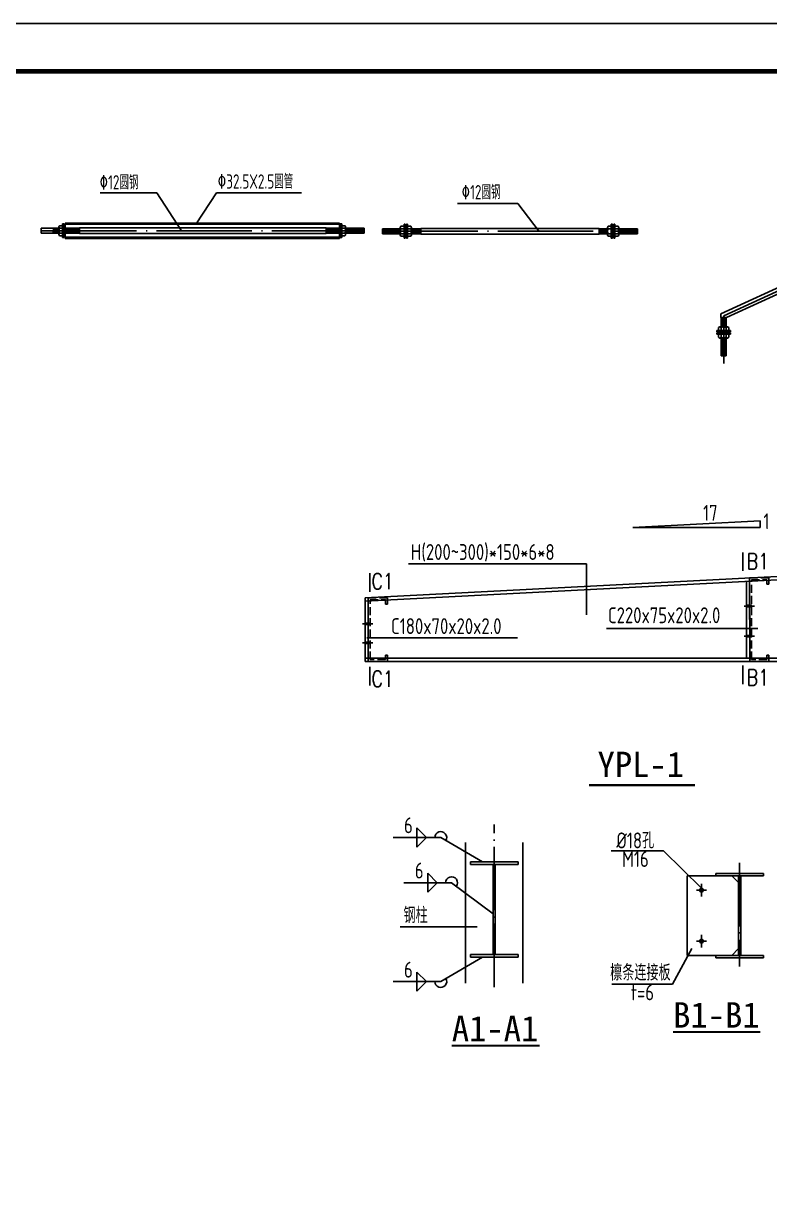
# Model space of a CAD drawing. Extents: x 9834882 to 10005569, y 1691670 to 2510806.
# Drawn here: x 9963654 to 9987114, y 1952730 to 1989920 of the extents above; entities that cross this region are included whole.
import ezdxf
from ezdxf.enums import TextEntityAlignment as Align

# ---------------------------------------------------------------- set-up
doc = ezdxf.new("R2010")
doc.units = 0
doc.header["$LTSCALE"] = 1000
doc.header["$MEASUREMENT"] = 0
doc.linetypes.add('DASH', pattern=[0.35, 0.25, -0.1])
doc.linetypes.add('DOTE', pattern=[2.42, 2, -0.2, 0.02, -0.2])
doc.layers.get('0').update_dxf_attribs({"linetype": 'CONTINUOUS'})
for name, color, linetype in [('AXIS', 3, 'CONTINUOUS'), ('D', 4, 'CONTINUOUS'), ('DIM_SYMB', 3, 'CONTINUOUS'), ('DOTE', 8, 'DOTE'), ('PUB_DIM', 3, 'CONTINUOUS'), ('PUB_TEXT', 7, 'CONTINUOUS'), ('PUB_TITLE', 4, 'CONTINUOUS'), ('支撑', 4, 'CONTINUOUS'), ('板', 4, 'CONTINUOUS'), ('柱', 2, 'CONTINUOUS'), ('标注文字', 3, 'CONTINUOUS'), ('梁', 4, 'CONTINUOUS'), ('螺栓', 15, 'CONTINUOUS')]:
    doc.layers.add(name, color=color, linetype=linetype)
doc.styles.add('-黑体', font='')
doc.styles.add('DIM_FONT', font='SIMPLEX.shx', dxfattribs={"width": 0.8})
doc.styles.add('TSSD_REIN', font='atssdeng.shx', dxfattribs={"width": 0.7, "bigfont": 'atssdchn.shx'})
doc.styles.get('-黑体').set_extended_font_data('SimSun')

# ---------------------------------------------------------------- blocks, each defined once
blk = doc.blocks.new('孔')
at = {"layer": '螺栓'}
h = blk.add_hatch(color=256, dxfattribs=at)
h.paths.add_polyline_path([(0, -6, 0.414214), (6, 0), (0, 0)])
h.paths.add_polyline_path([(0, 0), (-6, 0, 0.414214), (0, -6)])
h.paths.add_polyline_path([(0, 0), (0, 6, 0.414214), (-6, 0)])
h.paths.add_polyline_path([(0, 0), (6, 0, 0.414214), (0, 6)])
for p, q in [((16, 0), (-16, 0)), ((0, 20), (0, -20))]:
    blk.add_line(p, q, dxfattribs=at)
blk.add_circle((0, 0), 6, dxfattribs=at)

msp = doc.modelspace()

# ---------------------------------------------------------------- linework, layer by layer
at = {"lineweight": -3}
for p, q in [((9986402.3, 1971592.1, 6.9), (9986316.8, 1971592.1, 6.9)), ((9986555.7, 1971592.1, 6.9), (9986641.2, 1971592.1, 6.9)), ((9974402.3, 1971032.4, 6.9), (9974316.8, 1971032.4, 6.9)), ((9974555.7, 1971032.4, 6.9), (9974641.2, 1971032.4, 6.9)), ((9974402.3, 1970432.1, 6.9), (9974316.8, 1970432.1, 6.9)), ((9974555.7, 1970432.1, 6.9), (9974641.2, 1970432.1, 6.9)), ((9986402.3, 1970643.6, 6.9), (9986316.8, 1970643.6, 6.9)), ((9986555.7, 1970643.6, 6.9), (9986641.2, 1970643.6, 6.9))]:
    msp.add_line(p, q, dxfattribs=at)
at = {"lineweight": -3, "const_width": 100, "elevation": 6.9}
for points in [[(9986565.7, 1971592.1), (9986392.3, 1971592.1)], [(9974565.7, 1971032.4), (9974392.3, 1971032.4)], [(9986565.7, 1970643.6), (9986392.3, 1970643.6)], [(9974565.7, 1970432.1), (9974392.3, 1970432.1)]]:
    msp.add_lwpolyline(points, dxfattribs=at)
at = {"layer": 'AXIS'}
for q in [(9975763.4, 1972914.7, 206.9), (9981358.4, 1971309.7, 206.9)]:
    msp.add_line((9981358.4, 1972914.7, 206.9), q, dxfattribs=at)
at = {"layer": 'AXIS', "linetype": 'ByBlock'}
for p, q in [((9981991.4, 1970883.9, 6.9), (9986752.5, 1970883.9, 6.9)), ((9974446.6, 1970594.4, 6.9), (9979187, 1970594.4, 6.9)), ((9976325.2, 1964306), (9976025.2, 1964606)), ((9976025.2, 1964306), (9976025.2, 1964606)), ((9976775.2, 1964306), (9975275.2, 1964306)), ((9976325.2, 1964306), (9976025.2, 1964006)), ((9976025.2, 1964306), (9976025.2, 1964006)), ((9978087.5, 1963539.8, 6.9), (9976775.2, 1964306)), ((9983787.2, 1963892.1, 6.9), (9982141.3, 1963892.1, 6.9)), ((9984977.8, 1962707.8, 6.9), (9983787.2, 1963892.1, 6.9)), ((9977115, 1962882), (9975615, 1962882)), ((9976665, 1962882), (9976365, 1963182)), ((9976365, 1962882), (9976365, 1963182)), ((9976665, 1962882), (9976365, 1962582)), ((9976365, 1962882), (9976365, 1962582)), ((9978427.3, 1961900.2, 6.9), (9977115, 1962882)), ((9975495.7, 1961493.4, 6.9), (9977926.1, 1961493.4, 6.9)), ((9984677, 1960812.1, 6.9), (9984064.9, 1959696.5, 6.9)), ((9978087.5, 1960539.8, 6.9), (9976775.2, 1959773.5)), ((9976325.2, 1959773.5), (9976025.2, 1960073.5)), ((9976025.2, 1959773.5), (9976025.2, 1960073.5)), ((9976775.2, 1959773.5), (9975275.2, 1959773.5)), ((9976325.2, 1959773.5), (9976025.2, 1959473.5)), ((9976025.2, 1959773.5), (9976025.2, 1959473.5)), ((9984064.9, 1959696.5, 6.9), (9982161.9, 1959696.5, 6.9))]:
    msp.add_line(p, q, dxfattribs=at)
msp.add_lwpolyline([(9982821.3, 1974067.9), (9986821.3, 1974067.9), (9986821.3, 1974267.9), (9982821.3, 1974067.9)], dxfattribs=at)
for centre, start, end in [((9976775.2, 1964306), 329.71933, 180.00001), ((9977115, 1962882), 323.19816, 180.00001), ((9976775.2, 1959773.5), 180, 30.28067)]:
    msp.add_arc(centre, 187.5, start, end, dxfattribs=at)
for points in [[(9978087.5, 1963539.8, 6.9), (9977967.2, 1963638.1, 6.9), (9977939.7, 1963598.3, 6.9)], [(9978427.3, 1961900.2, 6.9), (9978319.4, 1962010, 6.9), (9978287.5, 1961972.6, 6.9)], [(9978087.5, 1960539.8, 6.9), (9977967.2, 1960441.4, 6.9), (9977939.7, 1960481.3, 6.9)]]:
    msp.add_solid(points, dxfattribs=at)
at = {"layer": 'D', "linetype": 'DASH'}
for p, q in [((9987092.9, 1972475.7, 6.9), (9986492.9, 1972475.7, 6.9)), ((9986492.9, 1972475.7, 6.9), (9986495.9, 1969847.6, 6.9)), ((9986555.9, 1969907.6, 6.9), (9986552.9, 1972415.7, 6.9)), ((9986552.9, 1972415.7, 6.9), (9987032.9, 1972415.7, 6.9)), ((9987032.9, 1972415.7, 6.9), (9987032.9, 1972275.7, 6.9)), ((9987032.9, 1972275.7, 6.9), (9987092.9, 1972275.7, 6.9)), ((9987092.9, 1972275.7, 6.9), (9987092.9, 1972475.7, 6.9)), ((9975095.9, 1971847.6, 6.9), (9974495.9, 1971847.6, 6.9)), ((9974495.9, 1971847.6, 6.9), (9974495.9, 1969847.6, 6.9)), ((9975095.9, 1971647.6, 6.9), (9975095.9, 1971847.6, 6.9)), ((9974555.9, 1969907.6, 6.9), (9974555.9, 1971787.6, 6.9)), ((9974555.9, 1971787.6, 6.9), (9975035.9, 1971787.6, 6.9)), ((9975035.9, 1971787.6, 6.9), (9975035.9, 1971647.6, 6.9)), ((9975035.9, 1971647.6, 6.9), (9975095.9, 1971647.6, 6.9)), ((9975095.9, 1970047.6, 6.9), (9975035.9, 1970047.6, 6.9)), ((9975035.9, 1970047.6, 6.9), (9975035.9, 1969907.6, 6.9)), ((9975095.9, 1969847.6, 6.9), (9975095.9, 1970047.6, 6.9)), ((9987095.9, 1970044.8, 6.9), (9987035.9, 1970044.8, 6.9)), ((9987035.9, 1970044.8, 6.9), (9987035.9, 1969907.6, 6.9)), ((9987095.9, 1969847.6, 6.9), (9987095.9, 1970044.8, 6.9)), ((9974495.9, 1969847.6, 6.9), (9975095.9, 1969847.6, 6.9)), ((9975035.9, 1969907.6, 6.9), (9974555.9, 1969907.6, 6.9)), ((9986495.9, 1969847.6, 6.9), (9987095.9, 1969847.6, 6.9)), ((9987035.9, 1969907.6, 6.9), (9986555.9, 1969907.6, 6.9))]:
    msp.add_line(p, q, dxfattribs=at)
at = {"layer": 'DIM_SYMB', "const_width": 70, "elevation": 6.9}
for points in [[(9981442.3, 1965953.3), (9984773.1, 1965953.3)], [(9984086.8, 1958184.3), (9986834.6, 1958184.3)], [(9977124.2, 1957756.6), (9979889.7, 1957756.6)]]:
    msp.add_lwpolyline(points, dxfattribs=at)
at = {"layer": 'DOTE', "color": 8, "linetype": 'DOTE', "ltscale": 1.5}
for p, q in [((9985676.6, 1980726.4), (9993366.5, 1984253.9)), ((9964205.4, 1983402.9), (9974367.4, 1983402.9)), ((9974944.4, 1983387.1), (9982962.1, 1983387.1)), ((9985676.6, 1979225.6), (9985676.6, 1980726.4))]:
    msp.add_line(p, q, dxfattribs=at)
at = {"layer": 'DOTE'}
for p, q in [((9978459.1, 1959598.2, 6.9), (9978459.1, 1964718.1, 6.9)), ((9986177.8, 1963505.6, 6.9), (9986177.8, 1960246.8, 6.9))]:
    msp.add_line(p, q, dxfattribs=at)
at = {"layer": 'PUB_DIM', "const_width": 50, "elevation": 6.9}
for points in [[(9986278.7, 1973283.7), (9986278.7, 1972690.4)], [(9974546.4, 1972631), (9974546.4, 1972037.7)], [(9974546.4, 1969679.5), (9974546.4, 1969086.1)], [(9986278.7, 1969723), (9986278.7, 1969129.6)]]:
    msp.add_lwpolyline(points, dxfattribs=at)
at = {"layer": 'PUB_TITLE'}
msp.add_lwpolyline([(9894118.7, 1926919.7), (10005568.7, 1926919.7), (10005568.7, 1989919.7), (9894118.7, 1989919.7)], close=True, dxfattribs=at)
at = {"layer": 'PUB_TITLE', "const_width": 150}
msp.add_lwpolyline([(9897868.7, 1928419.7), (10004068.7, 1928419.7), (10004068.7, 1988419.7), (9897868.7, 1988419.7)], close=True, dxfattribs=at)
at = {"layer": '支撑', "linetype": 'Continuous'}
for p, q in [((9985586.5, 1980784.2), (9993276.4, 1984311.7)), ((9985766.6, 1980668.6), (9993456.5, 1984196.1)), ((9964761.2, 1983483), (9964205.4, 1983483)), ((9964205.4, 1983483), (9964205.4, 1983322.9)), ((9964761.2, 1983322.9), (9964205.4, 1983322.9)), ((9964599.2, 1983483), (9964576.9, 1983322.9)), ((9964605.6, 1983493), (9964580.6, 1983312.9)), ((9964609.3, 1983483), (9964587, 1983322.9)), ((9964599.2, 1983483), (9964605.6, 1983493)), ((9964609.3, 1983483), (9964605.6, 1983493)), ((9964649.2, 1983483), (9964627, 1983322.9)), ((9964630.6, 1983312.9), (9964627, 1983322.9)), ((9964655.6, 1983493), (9964630.6, 1983312.9)), ((9964637.1, 1983322.9), (9964630.6, 1983312.9)), ((9964659.3, 1983483), (9964637.1, 1983322.9)), ((9964649.2, 1983483), (9964655.6, 1983493)), ((9964659.3, 1983483), (9964655.6, 1983493)), ((9964699.2, 1983483), (9964677, 1983322.9)), ((9964680.7, 1983312.9), (9964677, 1983322.9)), ((9964705.7, 1983493), (9964680.7, 1983312.9)), ((9964687.1, 1983322.9), (9964680.7, 1983312.9)), ((9964709.3, 1983483), (9964687.1, 1983322.9)), ((9964699.2, 1983483), (9964705.7, 1983493)), ((9964709.3, 1983483), (9964705.7, 1983493)), ((9964749.3, 1983483), (9964727, 1983322.9)), ((9964730.7, 1983312.9), (9964727, 1983322.9)), ((9964755.7, 1983493), (9964730.7, 1983312.9)), ((9964737.1, 1983322.9), (9964730.7, 1983312.9)), ((9964759.4, 1983483), (9964737.1, 1983322.9)), ((9964749.3, 1983483), (9964755.7, 1983493)), ((9964759.4, 1983483), (9964755.7, 1983493)), ((9964761.2, 1983284.2), (9964761.2, 1983521.6)), ((9964881.3, 1983561.2), (9964785.2, 1983561.2)), ((9964881.3, 1983482), (9964785.2, 1983482)), ((9964881.3, 1983323.8), (9964785.2, 1983323.8)), ((9964881.3, 1983621.2), (9964921.3, 1983621.2)), ((9964881.3, 1983184.6), (9964881.3, 1983621.2)), ((9964921.3, 1983621.2), (9964921.3, 1983184.6)), ((9964955.8, 1983483), (9964921.3, 1983483)), ((9964955.8, 1983322.9), (9964921.3, 1983322.9)), ((9964949.4, 1983483), (9964927.1, 1983322.9)), ((9964930.8, 1983312.9), (9964927.1, 1983322.9)), ((9964955.8, 1983493), (9964930.8, 1983312.9)), ((9964937.2, 1983322.9), (9964930.8, 1983312.9)), ((9964959.5, 1983483), (9964937.2, 1983322.9)), ((9964949.4, 1983483), (9964955.8, 1983493)), ((9964959.5, 1983483), (9964955.8, 1983493)), ((9965406.1, 1983483), (9964955.8, 1983483)), ((9965406.1, 1983322.9), (9964955.8, 1983322.9)), ((9964999.4, 1983483), (9964977.2, 1983322.9)), ((9964980.8, 1983312.9), (9964977.2, 1983322.9)), ((9965005.8, 1983493), (9964980.8, 1983312.9)), ((9964987.3, 1983322.9), (9964980.8, 1983312.9)), ((9965009.5, 1983483), (9964987.3, 1983322.9)), ((9964999.4, 1983483), (9965005.8, 1983493)), ((9965009.5, 1983483), (9965005.8, 1983493)), ((9965049.4, 1983483), (9965027.2, 1983322.9)), ((9965030.9, 1983312.9), (9965027.2, 1983322.9)), ((9965055.9, 1983493), (9965030.9, 1983312.9)), ((9965037.3, 1983322.9), (9965030.9, 1983312.9)), ((9965059.5, 1983483), (9965037.3, 1983322.9)), ((9965049.4, 1983483), (9965055.9, 1983493)), ((9965059.5, 1983483), (9965055.9, 1983493)), ((9965099.5, 1983483), (9965077.2, 1983322.9)), ((9965080.9, 1983312.9), (9965077.2, 1983322.9)), ((9965105.9, 1983493), (9965080.9, 1983312.9)), ((9965087.3, 1983322.9), (9965080.9, 1983312.9)), ((9965109.6, 1983483), (9965087.3, 1983322.9)), ((9965099.5, 1983483), (9965105.9, 1983493)), ((9965109.6, 1983483), (9965105.9, 1983493)), ((9965149.5, 1983483), (9965127.2, 1983322.9)), ((9965130.9, 1983312.9), (9965127.2, 1983322.9)), ((9965155.9, 1983493), (9965130.9, 1983312.9)), ((9965137.3, 1983322.9), (9965130.9, 1983312.9)), ((9965159.6, 1983483), (9965137.3, 1983322.9)), ((9965149.5, 1983483), (9965155.9, 1983493)), ((9965159.6, 1983483), (9965155.9, 1983493)), ((9965199.5, 1983483), (9965177.3, 1983322.9)), ((9965180.9, 1983312.9), (9965177.3, 1983322.9)), ((9965205.9, 1983493), (9965180.9, 1983312.9)), ((9965187.4, 1983322.9), (9965180.9, 1983312.9)), ((9965209.6, 1983483), (9965187.4, 1983322.9)), ((9965199.5, 1983483), (9965205.9, 1983493)), ((9965209.6, 1983483), (9965205.9, 1983493)), ((9965249.5, 1983483), (9965227.3, 1983322.9)), ((9965231, 1983312.9), (9965227.3, 1983322.9)), ((9965256, 1983493), (9965231, 1983312.9)), ((9965237.4, 1983322.9), (9965231, 1983312.9)), ((9965259.6, 1983483), (9965237.4, 1983322.9)), ((9965249.5, 1983483), (9965256, 1983493)), ((9965259.6, 1983483), (9965256, 1983493)), ((9965299.6, 1983483), (9965277.3, 1983322.9)), ((9965281, 1983312.9), (9965277.3, 1983322.9)), ((9965306, 1983493), (9965281, 1983312.9)), ((9965287.4, 1983322.9), (9965281, 1983312.9)), ((9965309.7, 1983483), (9965287.4, 1983322.9)), ((9965299.6, 1983483), (9965306, 1983493)), ((9965309.7, 1983483), (9965306, 1983493)), ((9965349.6, 1983483), (9965327.4, 1983322.9)), ((9965331, 1983312.9), (9965327.4, 1983322.9)), ((9965356, 1983493), (9965331, 1983312.9)), ((9965337.5, 1983322.9), (9965331, 1983312.9)), ((9965359.7, 1983483), (9965337.5, 1983322.9)), ((9965349.6, 1983483), (9965356, 1983493)), ((9965359.7, 1983483), (9965356, 1983493)), ((9965399.6, 1983483), (9965377.4, 1983322.9)), ((9965381, 1983312.9), (9965377.4, 1983322.9)), ((9965406.1, 1983493), (9965381, 1983312.9)), ((9965387.5, 1983322.9), (9965381, 1983312.9)), ((9965406.1, 1983456.6), (9965387.5, 1983322.9)), ((9965399.6, 1983483), (9965406.1, 1983493)), ((9965406.1, 1983493), (9965406.1, 1983312.9)), ((9965406.1, 1983493), (9973166.8, 1983493)), ((9973166.8, 1983493), (9973166.8, 1983312.9)), ((9973166.8, 1983493), (9973191.8, 1983312.9)), ((9973173.2, 1983483), (9973166.8, 1983493)), ((9973166.8, 1983483), (9973587, 1983483)), ((9973166.8, 1983456.6), (9973185.4, 1983322.9)), ((9973166.8, 1983322.9), (9973587, 1983322.9)), ((9973173.2, 1983483), (9973195.5, 1983322.9)), ((9973185.4, 1983322.9), (9973191.8, 1983312.9)), ((9973191.8, 1983312.9), (9973195.5, 1983322.9)), ((9973213.1, 1983483), (9973216.8, 1983493)), ((9973213.1, 1983483), (9973235.4, 1983322.9)), ((9973216.8, 1983493), (9973241.8, 1983312.9)), ((9973223.2, 1983483), (9973216.8, 1983493)), ((9973223.2, 1983483), (9973245.5, 1983322.9)), ((9973235.4, 1983322.9), (9973241.8, 1983312.9)), ((9973241.8, 1983312.9), (9973245.5, 1983322.9)), ((9973263.2, 1983483), (9973266.8, 1983493)), ((9973263.2, 1983483), (9973285.4, 1983322.9)), ((9973266.8, 1983493), (9973291.8, 1983312.9)), ((9973273.3, 1983483), (9973266.8, 1983493)), ((9973273.3, 1983483), (9973295.5, 1983322.9)), ((9973285.4, 1983322.9), (9973291.8, 1983312.9)), ((9973291.8, 1983312.9), (9973295.5, 1983322.9)), ((9973313.2, 1983483), (9973316.9, 1983493)), ((9973313.2, 1983483), (9973335.4, 1983322.9)), ((9973316.9, 1983493), (9973341.9, 1983312.9)), ((9973323.3, 1983483), (9973316.9, 1983493)), ((9973323.3, 1983483), (9973345.5, 1983322.9)), ((9973335.4, 1983322.9), (9973341.9, 1983312.9)), ((9973341.9, 1983312.9), (9973345.5, 1983322.9)), ((9973363.2, 1983483), (9973366.9, 1983493)), ((9973363.2, 1983483), (9973385.5, 1983322.9)), ((9973373.3, 1983483), (9973366.9, 1983493)), ((9973366.9, 1983493), (9973391.9, 1983312.9)), ((9973373.3, 1983483), (9973395.6, 1983322.9)), ((9973385.5, 1983322.9), (9973391.9, 1983312.9)), ((9973391.9, 1983312.9), (9973395.6, 1983322.9)), ((9973413.3, 1983483), (9973416.9, 1983493)), ((9973413.3, 1983483), (9973435.5, 1983322.9)), ((9973423.4, 1983483), (9973416.9, 1983493)), ((9973416.9, 1983493), (9973441.9, 1983312.9)), ((9973423.4, 1983483), (9973445.6, 1983322.9)), ((9973435.5, 1983322.9), (9973441.9, 1983312.9)), ((9973441.9, 1983312.9), (9973445.6, 1983322.9)), ((9973463.3, 1983483), (9973466.9, 1983493)), ((9973463.3, 1983483), (9973485.5, 1983322.9)), ((9973473.4, 1983483), (9973466.9, 1983493)), ((9973466.9, 1983493), (9973492, 1983312.9)), ((9973473.4, 1983483), (9973495.6, 1983322.9)), ((9973485.5, 1983322.9), (9973492, 1983312.9)), ((9973492, 1983312.9), (9973495.6, 1983322.9)), ((9973513.3, 1983483), (9973517, 1983493)), ((9973513.3, 1983483), (9973535.5, 1983322.9)), ((9973523.4, 1983483), (9973517, 1983493)), ((9973517, 1983493), (9973542, 1983312.9)), ((9973523.4, 1983483), (9973545.6, 1983322.9)), ((9973535.5, 1983322.9), (9973542, 1983312.9)), ((9973542, 1983312.9), (9973545.6, 1983322.9)), ((9973563.3, 1983483), (9973567, 1983493)), ((9973563.3, 1983483), (9973585.6, 1983322.9)), ((9973567, 1983493), (9973592, 1983312.9)), ((9973573.4, 1983483), (9973567, 1983493)), ((9973573.4, 1983483), (9973595.7, 1983322.9)), ((9973585.6, 1983322.9), (9973592, 1983312.9)), ((9973587, 1983483), (9973621.5, 1983483)), ((9973587, 1983322.9), (9973621.5, 1983322.9)), ((9973592, 1983312.9), (9973595.7, 1983322.9)), ((9973613.4, 1983483), (9973617, 1983493)), ((9973613.4, 1983483), (9973621.5, 1983424.2)), ((9973621.5, 1983486), (9973617, 1983493)), ((9973617, 1983493), (9973621.5, 1983460.5)), ((9973621.5, 1983621.2), (9973621.5, 1983184.6)), ((9973661.5, 1983621.2), (9973621.5, 1983621.2)), ((9973661.5, 1983184.6), (9973661.5, 1983621.2)), ((9973661.5, 1983561.2), (9973757.6, 1983561.2)), ((9973661.5, 1983482), (9973757.6, 1983482)), ((9973661.5, 1983323.8), (9973757.6, 1983323.8)), ((9973781.6, 1983284.2), (9973781.6, 1983521.6)), ((9973781.6, 1983483), (9974367.4, 1983483)), ((9973781.6, 1983424.9), (9973795.8, 1983322.9)), ((9973781.6, 1983388.5), (9973792.1, 1983312.9)), ((9973781.6, 1983352.1), (9973785.7, 1983322.9)), ((9973781.6, 1983322.9), (9974367.4, 1983322.9)), ((9973785.7, 1983322.9), (9973792.1, 1983312.9)), ((9973792.1, 1983312.9), (9973795.8, 1983322.9)), ((9973813.5, 1983483), (9973817.1, 1983493)), ((9973813.5, 1983483), (9973835.7, 1983322.9)), ((9973817.1, 1983493), (9973842.1, 1983312.9)), ((9973823.6, 1983483), (9973817.1, 1983493)), ((9973823.6, 1983483), (9973845.8, 1983322.9)), ((9973835.7, 1983322.9), (9973842.1, 1983312.9)), ((9973842.1, 1983312.9), (9973845.8, 1983322.9)), ((9973863.5, 1983483), (9973867.2, 1983493)), ((9973863.5, 1983483), (9973885.7, 1983322.9)), ((9973867.2, 1983493), (9973892.2, 1983312.9)), ((9973873.6, 1983483), (9973867.2, 1983493)), ((9973873.6, 1983483), (9973895.8, 1983322.9)), ((9973885.7, 1983322.9), (9973892.2, 1983312.9)), ((9973892.2, 1983312.9), (9973895.8, 1983322.9)), ((9973913.5, 1983483), (9973917.2, 1983493)), ((9973913.5, 1983483), (9973935.8, 1983322.9)), ((9973917.2, 1983493), (9973942.2, 1983312.9)), ((9973923.6, 1983483), (9973917.2, 1983493)), ((9973923.6, 1983483), (9973945.9, 1983322.9)), ((9973935.8, 1983322.9), (9973942.2, 1983312.9)), ((9973942.2, 1983312.9), (9973945.9, 1983322.9)), ((9973963.6, 1983483), (9973967.2, 1983493)), ((9973963.6, 1983483), (9973985.8, 1983322.9)), ((9973967.2, 1983493), (9973992.2, 1983312.9)), ((9973973.7, 1983483), (9973967.2, 1983493)), ((9973973.7, 1983483), (9973995.9, 1983322.9)), ((9973985.8, 1983322.9), (9973992.2, 1983312.9)), ((9973992.2, 1983312.9), (9973995.9, 1983322.9)), ((9974013.6, 1983483), (9974017.2, 1983493)), ((9974013.6, 1983483), (9974035.8, 1983322.9)), ((9974017.2, 1983493), (9974042.3, 1983312.9)), ((9974023.7, 1983483), (9974017.2, 1983493)), ((9974023.7, 1983483), (9974045.9, 1983322.9)), ((9974035.8, 1983322.9), (9974042.3, 1983312.9)), ((9974042.3, 1983312.9), (9974045.9, 1983322.9)), ((9974063.6, 1983483), (9974067.3, 1983493)), ((9974063.6, 1983483), (9974085.8, 1983322.9)), ((9974067.3, 1983493), (9974092.3, 1983312.9)), ((9974073.7, 1983483), (9974067.3, 1983493)), ((9974073.7, 1983483), (9974095.9, 1983322.9)), ((9974085.8, 1983322.9), (9974092.3, 1983312.9)), ((9974092.3, 1983312.9), (9974095.9, 1983322.9)), ((9974113.6, 1983483), (9974117.3, 1983493)), ((9974113.6, 1983483), (9974135.9, 1983322.9)), ((9974117.3, 1983493), (9974142.3, 1983312.9)), ((9974123.7, 1983483), (9974117.3, 1983493)), ((9974123.7, 1983483), (9974146, 1983322.9)), ((9974135.9, 1983322.9), (9974142.3, 1983312.9)), ((9974142.3, 1983312.9), (9974146, 1983322.9)), ((9974163.7, 1983483), (9974167.3, 1983493)), ((9974163.7, 1983483), (9974185.9, 1983322.9)), ((9974167.3, 1983493), (9974192.3, 1983312.9)), ((9974173.8, 1983483), (9974167.3, 1983493)), ((9974173.8, 1983483), (9974196, 1983322.9)), ((9974185.9, 1983322.9), (9974192.3, 1983312.9)), ((9974192.3, 1983312.9), (9974196, 1983322.9)), ((9974213.7, 1983483), (9974217.4, 1983493)), ((9974213.7, 1983483), (9974235.9, 1983322.9)), ((9974217.4, 1983493), (9974242.4, 1983312.9)), ((9974223.8, 1983483), (9974217.4, 1983493)), ((9974223.8, 1983483), (9974246, 1983322.9)), ((9974235.9, 1983322.9), (9974242.4, 1983312.9)), ((9974242.4, 1983312.9), (9974246, 1983322.9)), ((9974263.7, 1983483), (9974267.4, 1983493)), ((9974263.7, 1983483), (9974286, 1983322.9)), ((9974267.4, 1983493), (9974292.4, 1983312.9)), ((9974273.8, 1983483), (9974267.4, 1983493)), ((9974273.8, 1983483), (9974296.1, 1983322.9)), ((9974286, 1983322.9), (9974292.4, 1983312.9)), ((9974292.4, 1983312.9), (9974296.1, 1983322.9)), ((9974313.7, 1983483), (9974317.4, 1983493)), ((9974313.7, 1983483), (9974336, 1983322.9)), ((9974317.4, 1983493), (9974342.4, 1983312.9)), ((9974323.8, 1983483), (9974317.4, 1983493)), ((9974323.8, 1983483), (9974346.1, 1983322.9)), ((9974336, 1983322.9), (9974342.4, 1983312.9)), ((9974342.4, 1983312.9), (9974346.1, 1983322.9)), ((9974367.4, 1983483), (9974367.4, 1983322.9)), ((9975500.2, 1983467.1), (9974944.4, 1983467.1)), ((9974944.4, 1983467.1), (9974944.4, 1983307.1)), ((9974988, 1983467.1), (9974965.8, 1983307.1)), ((9974994.5, 1983477.2), (9974969.4, 1983297.1)), ((9974998.1, 1983467.1), (9974975.9, 1983307.1)), ((9974988, 1983467.1), (9974994.5, 1983477.2)), ((9974998.1, 1983467.1), (9974994.5, 1983477.2)), ((9975038, 1983467.1), (9975015.8, 1983307.1)), ((9975044.5, 1983477.2), (9975019.5, 1983297.1)), ((9975048.2, 1983467.1), (9975025.9, 1983307.1)), ((9975038, 1983467.1), (9975044.5, 1983477.2)), ((9975048.2, 1983467.1), (9975044.5, 1983477.2)), ((9975088.1, 1983467.1), (9975065.8, 1983307.1)), ((9975094.5, 1983477.2), (9975069.5, 1983297.1)), ((9975098.2, 1983467.1), (9975075.9, 1983307.1)), ((9975088.1, 1983467.1), (9975094.5, 1983477.2)), ((9975098.2, 1983467.1), (9975094.5, 1983477.2)), ((9975138.1, 1983467.1), (9975115.9, 1983307.1)), ((9975144.5, 1983477.2), (9975119.5, 1983297.1)), ((9975148.2, 1983467.1), (9975126, 1983307.1)), ((9975138.1, 1983467.1), (9975144.5, 1983477.2)), ((9975148.2, 1983467.1), (9975144.5, 1983477.2)), ((9975188.1, 1983467.1), (9975165.9, 1983307.1)), ((9975194.6, 1983477.2), (9975169.6, 1983297.1)), ((9975198.2, 1983467.1), (9975176, 1983307.1)), ((9975188.1, 1983467.1), (9975194.6, 1983477.2)), ((9975198.2, 1983467.1), (9975194.6, 1983477.2)), ((9975238.2, 1983467.1), (9975215.9, 1983307.1)), ((9975244.6, 1983477.2), (9975219.6, 1983297.1)), ((9975248.3, 1983467.1), (9975226, 1983307.1)), ((9975238.2, 1983467.1), (9975244.6, 1983477.2)), ((9975248.3, 1983467.1), (9975244.6, 1983477.2)), ((9975288.2, 1983467.1), (9975266, 1983307.1)), ((9975294.6, 1983477.2), (9975269.6, 1983297.1)), ((9975298.3, 1983467.1), (9975276.1, 1983307.1)), ((9975288.2, 1983467.1), (9975294.6, 1983477.2)), ((9975298.3, 1983467.1), (9975294.6, 1983477.2)), ((9975338.2, 1983467.1), (9975316, 1983307.1)), ((9975344.7, 1983477.2), (9975319.6, 1983297.1)), ((9975348.3, 1983467.1), (9975326.1, 1983307.1)), ((9975338.2, 1983467.1), (9975344.7, 1983477.2)), ((9975348.3, 1983467.1), (9975344.7, 1983477.2)), ((9975388.2, 1983467.1), (9975366, 1983307.1)), ((9975394.7, 1983477.2), (9975369.7, 1983297.1)), ((9975398.3, 1983467.1), (9975376.1, 1983307.1)), ((9975388.2, 1983467.1), (9975394.7, 1983477.2)), ((9975398.3, 1983467.1), (9975394.7, 1983477.2)), ((9975438.3, 1983467.1), (9975416, 1983307.1)), ((9975444.7, 1983477.2), (9975419.7, 1983297.1)), ((9975448.4, 1983467.1), (9975426.1, 1983307.1)), ((9975438.3, 1983467.1), (9975444.7, 1983477.2)), ((9975448.4, 1983467.1), (9975444.7, 1983477.2)), ((9975488.3, 1983467.1), (9975466.1, 1983307.1)), ((9975494.7, 1983477.2), (9975469.7, 1983297.1)), ((9975498.4, 1983467.1), (9975476.2, 1983307.1)), ((9975488.3, 1983467.1), (9975494.7, 1983477.2)), ((9975498.4, 1983467.1), (9975494.7, 1983477.2)), ((9975500.2, 1983268.4), (9975500.2, 1983505.8)), ((9975620.3, 1983545.3), (9975524.3, 1983545.3)), ((9975620.3, 1983466.2), (9975524.3, 1983466.2)), ((9975620.3, 1983605.4), (9975660.3, 1983605.4)), ((9975620.3, 1983168.8), (9975620.3, 1983605.4)), ((9975660.3, 1983605.4), (9975660.3, 1983168.8)), ((9975694.8, 1983467.1), (9975660.3, 1983467.1)), ((9975694.8, 1983605.4), (9975694.8, 1983168.8)), ((9975734.9, 1983605.4), (9975694.8, 1983605.4)), ((9975734.9, 1983168.8), (9975734.9, 1983605.4)), ((9975734.9, 1983545.3), (9975830.9, 1983545.3)), ((9975734.9, 1983466.2), (9975830.9, 1983466.2)), ((9975854.9, 1983268.4), (9975854.9, 1983505.8)), ((9976145.1, 1983467.1), (9975854.9, 1983467.1)), ((9975888.5, 1983467.1), (9975866.3, 1983307.1)), ((9975895, 1983477.2), (9975869.9, 1983297.1)), ((9975898.6, 1983467.1), (9975876.4, 1983307.1)), ((9975888.5, 1983467.1), (9975895, 1983477.2)), ((9975898.6, 1983467.1), (9975895, 1983477.2)), ((9975938.5, 1983467.1), (9975916.3, 1983307.1)), ((9975945, 1983477.2), (9975920, 1983297.1)), ((9975948.6, 1983467.1), (9975926.4, 1983307.1)), ((9975938.5, 1983467.1), (9975945, 1983477.2)), ((9975948.6, 1983467.1), (9975945, 1983477.2)), ((9975988.6, 1983467.1), (9975966.3, 1983307.1)), ((9975995, 1983477.2), (9975970, 1983297.1)), ((9975998.7, 1983467.1), (9975976.4, 1983307.1)), ((9975988.6, 1983467.1), (9975995, 1983477.2)), ((9975998.7, 1983467.1), (9975995, 1983477.2)), ((9976038.6, 1983467.1), (9976016.4, 1983307.1)), ((9976045, 1983477.2), (9976020, 1983297.1)), ((9976048.7, 1983467.1), (9976026.5, 1983307.1)), ((9976038.6, 1983467.1), (9976045, 1983477.2)), ((9976048.7, 1983467.1), (9976045, 1983477.2)), ((9976088.6, 1983467.1), (9976066.4, 1983307.1)), ((9976095.1, 1983477.2), (9976070, 1983297.1)), ((9976098.7, 1983467.1), (9976076.5, 1983307.1)), ((9976088.6, 1983467.1), (9976095.1, 1983477.2)), ((9976098.7, 1983467.1), (9976095.1, 1983477.2)), ((9976138.6, 1983467.1), (9976116.4, 1983307.1)), ((9976145.1, 1983477.2), (9976120.1, 1983297.1)), ((9976145.1, 1983440.8), (9976126.5, 1983307.1)), ((9976138.6, 1983467.1), (9976145.1, 1983477.2)), ((9976145.1, 1983477.2), (9976145.1, 1983297.1)), ((9976145.1, 1983477.2), (9981761.5, 1983477.2)), ((9981761.5, 1983477.2), (9981761.5, 1983297.1)), ((9981761.5, 1983477.2), (9981786.5, 1983297.1)), ((9981767.9, 1983467.1), (9981761.5, 1983477.2)), ((9981761.5, 1983467.1), (9982021.6, 1983467.1)), ((9981761.5, 1983440.8), (9981780.1, 1983307.1)), ((9981767.9, 1983467.1), (9981790.2, 1983307.1)), ((9981807.9, 1983467.1), (9981811.5, 1983477.2)), ((9981807.9, 1983467.1), (9981830.1, 1983307.1)), ((9981811.5, 1983477.2), (9981836.5, 1983297.1)), ((9981818, 1983467.1), (9981811.5, 1983477.2)), ((9981818, 1983467.1), (9981840.2, 1983307.1)), ((9981857.9, 1983467.1), (9981861.5, 1983477.2)), ((9981857.9, 1983467.1), (9981880.1, 1983307.1)), ((9981861.5, 1983477.2), (9981886.6, 1983297.1)), ((9981868, 1983467.1), (9981861.5, 1983477.2)), ((9981868, 1983467.1), (9981890.2, 1983307.1)), ((9981907.9, 1983467.1), (9981911.6, 1983477.2)), ((9981907.9, 1983467.1), (9981930.1, 1983307.1)), ((9981911.6, 1983477.2), (9981936.6, 1983297.1)), ((9981918, 1983467.1), (9981911.6, 1983477.2)), ((9981918, 1983467.1), (9981940.3, 1983307.1)), ((9981957.9, 1983467.1), (9981961.6, 1983477.2)), ((9981957.9, 1983467.1), (9981980.2, 1983307.1)), ((9981968, 1983467.1), (9981961.6, 1983477.2)), ((9981961.6, 1983477.2), (9981986.6, 1983297.1)), ((9981968, 1983467.1), (9981990.3, 1983307.1)), ((9982008, 1983467.1), (9982011.6, 1983477.2)), ((9982008, 1983467.1), (9982021.6, 1983368.7)), ((9982018.1, 1983467.1), (9982011.6, 1983477.2)), ((9982011.6, 1983477.2), (9982021.6, 1983405.1)), ((9982018.1, 1983467.1), (9982021.6, 1983441.5)), ((9982021.6, 1983268.4), (9982021.6, 1983505.8)), ((9982141.7, 1983545.3), (9982045.6, 1983545.3)), ((9982141.7, 1983466.2), (9982045.6, 1983466.2)), ((9982141.7, 1983605.4), (9982181.7, 1983605.4)), ((9982141.7, 1983168.8), (9982141.7, 1983605.4)), ((9982181.7, 1983605.4), (9982181.7, 1983168.8)), ((9982181.7, 1983467.1), (9982216.2, 1983467.1)), ((9982216.2, 1983605.4), (9982216.2, 1983168.8)), ((9982256.3, 1983605.4), (9982216.2, 1983605.4)), ((9982256.3, 1983168.8), (9982256.3, 1983605.4)), ((9982256.3, 1983545.3), (9982352.3, 1983545.3)), ((9982256.3, 1983466.2), (9982352.3, 1983466.2)), ((9982376.3, 1983268.4), (9982376.3, 1983505.8)), ((9982376.3, 1983467.1), (9982962.1, 1983467.1)), ((9982376.3, 1983409.1), (9982390.5, 1983307.1)), ((9982376.3, 1983372.7), (9982386.8, 1983297.1)), ((9982376.3, 1983336.3), (9982380.4, 1983307.1)), ((9982408.2, 1983467.1), (9982411.8, 1983477.2)), ((9982408.2, 1983467.1), (9982430.4, 1983307.1)), ((9982411.8, 1983477.2), (9982436.9, 1983297.1)), ((9982418.3, 1983467.1), (9982411.8, 1983477.2)), ((9982418.3, 1983467.1), (9982440.5, 1983307.1)), ((9982458.2, 1983467.1), (9982461.9, 1983477.2)), ((9982458.2, 1983467.1), (9982480.4, 1983307.1)), ((9982461.9, 1983477.2), (9982486.9, 1983297.1)), ((9982468.3, 1983467.1), (9982461.9, 1983477.2)), ((9982468.3, 1983467.1), (9982490.5, 1983307.1)), ((9982508.2, 1983467.1), (9982511.9, 1983477.2)), ((9982508.2, 1983467.1), (9982530.5, 1983307.1)), ((9982511.9, 1983477.2), (9982536.9, 1983297.1)), ((9982518.3, 1983467.1), (9982511.9, 1983477.2)), ((9982518.3, 1983467.1), (9982540.6, 1983307.1)), ((9982558.3, 1983467.1), (9982561.9, 1983477.2)), ((9982558.3, 1983467.1), (9982580.5, 1983307.1)), ((9982561.9, 1983477.2), (9982586.9, 1983297.1)), ((9982568.4, 1983467.1), (9982561.9, 1983477.2)), ((9982568.4, 1983467.1), (9982590.6, 1983307.1)), ((9982608.3, 1983467.1), (9982612, 1983477.2)), ((9982608.3, 1983467.1), (9982630.5, 1983307.1)), ((9982612, 1983477.2), (9982637, 1983297.1)), ((9982618.4, 1983467.1), (9982612, 1983477.2)), ((9982618.4, 1983467.1), (9982640.6, 1983307.1)), ((9982658.3, 1983467.1), (9982662, 1983477.2)), ((9982658.3, 1983467.1), (9982680.6, 1983307.1)), ((9982662, 1983477.2), (9982687, 1983297.1)), ((9982668.4, 1983467.1), (9982662, 1983477.2)), ((9982668.4, 1983467.1), (9982690.7, 1983307.1)), ((9982708.4, 1983467.1), (9982712, 1983477.2)), ((9982708.4, 1983467.1), (9982730.6, 1983307.1)), ((9982712, 1983477.2), (9982737, 1983297.1)), ((9982718.5, 1983467.1), (9982712, 1983477.2)), ((9982718.5, 1983467.1), (9982740.7, 1983307.1)), ((9982758.4, 1983467.1), (9982762, 1983477.2)), ((9982758.4, 1983467.1), (9982780.6, 1983307.1)), ((9982762, 1983477.2), (9982787.1, 1983297.1)), ((9982768.5, 1983467.1), (9982762, 1983477.2)), ((9982768.5, 1983467.1), (9982790.7, 1983307.1)), ((9982808.4, 1983467.1), (9982812.1, 1983477.2)), ((9982808.4, 1983467.1), (9982830.6, 1983307.1)), ((9982812.1, 1983477.2), (9982837.1, 1983297.1)), ((9982818.5, 1983467.1), (9982812.1, 1983477.2)), ((9982818.5, 1983467.1), (9982840.7, 1983307.1)), ((9982858.4, 1983467.1), (9982862.1, 1983477.2)), ((9982858.4, 1983467.1), (9982880.7, 1983307.1)), ((9982862.1, 1983477.2), (9982887.1, 1983297.1)), ((9982868.5, 1983467.1), (9982862.1, 1983477.2)), ((9982868.5, 1983467.1), (9982890.8, 1983307.1)), ((9982908.5, 1983467.1), (9982912.1, 1983477.2)), ((9982908.5, 1983467.1), (9982930.7, 1983307.1)), ((9982912.1, 1983477.2), (9982937.1, 1983297.1)), ((9982918.6, 1983467.1), (9982912.1, 1983477.2)), ((9982918.6, 1983467.1), (9982940.8, 1983307.1)), ((9982962.1, 1983467.1), (9982962.1, 1983307.1)), ((9964881.3, 1983244.7), (9964785.2, 1983244.7)), ((9964921.3, 1983184.6), (9964881.3, 1983184.6)), ((9965406.1, 1983312.9), (9973166.8, 1983312.9)), ((9973621.5, 1983184.6), (9973661.5, 1983184.6)), ((9973661.5, 1983244.7), (9973757.6, 1983244.7)), ((9975500.2, 1983307.1), (9974944.4, 1983307.1)), ((9974969.4, 1983297.1), (9974965.8, 1983307.1)), ((9974975.9, 1983307.1), (9974969.4, 1983297.1)), ((9975019.5, 1983297.1), (9975015.8, 1983307.1)), ((9975025.9, 1983307.1), (9975019.5, 1983297.1)), ((9975069.5, 1983297.1), (9975065.8, 1983307.1)), ((9975075.9, 1983307.1), (9975069.5, 1983297.1)), ((9975119.5, 1983297.1), (9975115.9, 1983307.1)), ((9975126, 1983307.1), (9975119.5, 1983297.1)), ((9975169.6, 1983297.1), (9975165.9, 1983307.1)), ((9975176, 1983307.1), (9975169.6, 1983297.1)), ((9975219.6, 1983297.1), (9975215.9, 1983307.1)), ((9975226, 1983307.1), (9975219.6, 1983297.1)), ((9975269.6, 1983297.1), (9975266, 1983307.1)), ((9975276.1, 1983307.1), (9975269.6, 1983297.1)), ((9975319.6, 1983297.1), (9975316, 1983307.1)), ((9975326.1, 1983307.1), (9975319.6, 1983297.1)), ((9975369.7, 1983297.1), (9975366, 1983307.1)), ((9975376.1, 1983307.1), (9975369.7, 1983297.1)), ((9975419.7, 1983297.1), (9975416, 1983307.1)), ((9975426.1, 1983307.1), (9975419.7, 1983297.1)), ((9975469.7, 1983297.1), (9975466.1, 1983307.1)), ((9975476.2, 1983307.1), (9975469.7, 1983297.1)), ((9975620.3, 1983308), (9975524.3, 1983308)), ((9975620.3, 1983228.9), (9975524.3, 1983228.9)), ((9975660.3, 1983168.8), (9975620.3, 1983168.8)), ((9975694.8, 1983307.1), (9975660.3, 1983307.1)), ((9975694.8, 1983168.8), (9975734.9, 1983168.8)), ((9975734.9, 1983308), (9975830.9, 1983308)), ((9975734.9, 1983228.9), (9975830.9, 1983228.9)), ((9976145.1, 1983307.1), (9975854.9, 1983307.1)), ((9975869.9, 1983297.1), (9975866.3, 1983307.1)), ((9975876.4, 1983307.1), (9975869.9, 1983297.1)), ((9975920, 1983297.1), (9975916.3, 1983307.1)), ((9975926.4, 1983307.1), (9975920, 1983297.1)), ((9975970, 1983297.1), (9975966.3, 1983307.1)), ((9975976.4, 1983307.1), (9975970, 1983297.1)), ((9976020, 1983297.1), (9976016.4, 1983307.1)), ((9976026.5, 1983307.1), (9976020, 1983297.1)), ((9976070, 1983297.1), (9976066.4, 1983307.1)), ((9976076.5, 1983307.1), (9976070, 1983297.1)), ((9976120.1, 1983297.1), (9976116.4, 1983307.1)), ((9976126.5, 1983307.1), (9976120.1, 1983297.1)), ((9976145.1, 1983297.1), (9981761.5, 1983297.1)), ((9981761.5, 1983307.1), (9982021.6, 1983307.1)), ((9981780.1, 1983307.1), (9981786.5, 1983297.1)), ((9981786.5, 1983297.1), (9981790.2, 1983307.1)), ((9981830.1, 1983307.1), (9981836.5, 1983297.1)), ((9981836.5, 1983297.1), (9981840.2, 1983307.1)), ((9981880.1, 1983307.1), (9981886.6, 1983297.1)), ((9981886.6, 1983297.1), (9981890.2, 1983307.1)), ((9981930.1, 1983307.1), (9981936.6, 1983297.1)), ((9981936.6, 1983297.1), (9981940.3, 1983307.1)), ((9981980.2, 1983307.1), (9981986.6, 1983297.1)), ((9981986.6, 1983297.1), (9981990.3, 1983307.1)), ((9982141.7, 1983308), (9982045.6, 1983308)), ((9982141.7, 1983228.9), (9982045.6, 1983228.9)), ((9982181.7, 1983168.8), (9982141.7, 1983168.8)), ((9982181.7, 1983307.1), (9982216.2, 1983307.1)), ((9982216.2, 1983168.8), (9982256.3, 1983168.8)), ((9982256.3, 1983308), (9982352.3, 1983308)), ((9982256.3, 1983228.9), (9982352.3, 1983228.9)), ((9982376.3, 1983307.1), (9982962.1, 1983307.1)), ((9982380.4, 1983307.1), (9982386.8, 1983297.1)), ((9982386.8, 1983297.1), (9982390.5, 1983307.1)), ((9982430.4, 1983307.1), (9982436.9, 1983297.1)), ((9982436.9, 1983297.1), (9982440.5, 1983307.1)), ((9982480.4, 1983307.1), (9982486.9, 1983297.1)), ((9982486.9, 1983297.1), (9982490.5, 1983307.1)), ((9982530.5, 1983307.1), (9982536.9, 1983297.1)), ((9982536.9, 1983297.1), (9982540.6, 1983307.1)), ((9982580.5, 1983307.1), (9982586.9, 1983297.1)), ((9982586.9, 1983297.1), (9982590.6, 1983307.1)), ((9982630.5, 1983307.1), (9982637, 1983297.1)), ((9982637, 1983297.1), (9982640.6, 1983307.1)), ((9982680.6, 1983307.1), (9982687, 1983297.1)), ((9982687, 1983297.1), (9982690.7, 1983307.1)), ((9982730.6, 1983307.1), (9982737, 1983297.1)), ((9982737, 1983297.1), (9982740.7, 1983307.1)), ((9982780.6, 1983307.1), (9982787.1, 1983297.1)), ((9982787.1, 1983297.1), (9982790.7, 1983307.1)), ((9982830.6, 1983307.1), (9982837.1, 1983297.1)), ((9982837.1, 1983297.1), (9982840.7, 1983307.1)), ((9982880.7, 1983307.1), (9982887.1, 1983297.1)), ((9982887.1, 1983297.1), (9982890.8, 1983307.1)), ((9982930.7, 1983307.1), (9982937.1, 1983297.1)), ((9982937.1, 1983297.1), (9982940.8, 1983307.1)), ((9985586.5, 1980668.6), (9985586.5, 1980784.2)), ((9985518.3, 1980258.4), (9985518.3, 1980354.5)), ((9985795.2, 1980378.5), (9985557.9, 1980378.5)), ((9985596.5, 1980662.2), (9985586.5, 1980668.6)), ((9985586.5, 1980668.6), (9985766.6, 1980643.6)), ((9985586.5, 1980668.6), (9985766.6, 1980668.6)), ((9985596.5, 1980622.3), (9985586.5, 1980618.6)), ((9985596.5, 1980612.2), (9985586.5, 1980618.6)), ((9985586.5, 1980618.6), (9985766.6, 1980593.6)), ((9985596.5, 1980572.3), (9985586.5, 1980568.6)), ((9985596.5, 1980562.2), (9985586.5, 1980568.6)), ((9985586.5, 1980568.6), (9985766.6, 1980543.6)), ((9985596.5, 1980522.2), (9985586.5, 1980518.6)), ((9985596.5, 1980512.1), (9985586.5, 1980518.6)), ((9985586.5, 1980518.6), (9985766.6, 1980493.6)), ((9985596.5, 1980472.2), (9985586.5, 1980468.5)), ((9985586.5, 1980468.5), (9985766.6, 1980443.5)), ((9985596.5, 1980462.1), (9985586.5, 1980468.5)), ((9985596.5, 1980422.2), (9985586.5, 1980418.5)), ((9985586.5, 1980418.5), (9985766.6, 1980393.5)), ((9985596.5, 1980412.1), (9985586.5, 1980418.5)), ((9985596.5, 1980668.6), (9985596.5, 1980378.5)), ((9985596.5, 1980662.2), (9985756.6, 1980640)), ((9985596.5, 1980622.3), (9985756.6, 1980600)), ((9985596.5, 1980612.2), (9985756.6, 1980589.9)), ((9985596.5, 1980572.3), (9985756.6, 1980550)), ((9985596.5, 1980562.2), (9985756.6, 1980539.9)), ((9985596.5, 1980522.2), (9985756.6, 1980500)), ((9985596.5, 1980512.1), (9985756.6, 1980489.9)), ((9985596.5, 1980472.2), (9985756.6, 1980450)), ((9985596.5, 1980462.1), (9985756.6, 1980439.9)), ((9985596.5, 1980422.2), (9985756.6, 1980399.9)), ((9985596.5, 1980412.1), (9985756.6, 1980389.8)), ((9985597.4, 1980258.4), (9985597.4, 1980354.5)), ((9985622.9, 1980668.6), (9985756.6, 1980650.1)), ((9985755.7, 1980258.4), (9985755.7, 1980354.5)), ((9985756.6, 1980668.6), (9985756.6, 1980378.5)), ((9985756.6, 1980650.1), (9985766.6, 1980643.6)), ((9985766.6, 1980643.6), (9985756.6, 1980640)), ((9985756.6, 1980600), (9985766.6, 1980593.6)), ((9985766.6, 1980593.6), (9985756.6, 1980589.9)), ((9985756.6, 1980550), (9985766.6, 1980543.6)), ((9985766.6, 1980543.6), (9985756.6, 1980539.9)), ((9985756.6, 1980500), (9985766.6, 1980493.6)), ((9985766.6, 1980493.6), (9985756.6, 1980489.9)), ((9985756.6, 1980450), (9985766.6, 1980443.5)), ((9985766.6, 1980443.5), (9985756.6, 1980439.9)), ((9985756.6, 1980399.9), (9985766.6, 1980393.5)), ((9985766.6, 1980393.5), (9985756.6, 1980389.8)), ((9985834.8, 1980258.4), (9985834.8, 1980354.5)), ((9985458.3, 1980258.4), (9985458.3, 1980218.4)), ((9985894.8, 1980258.4), (9985458.3, 1980258.4)), ((9985458.3, 1980218.4), (9985894.8, 1980218.4)), ((9985458.3, 1980183.9), (9985894.8, 1980183.9)), ((9985458.3, 1980143.9), (9985458.3, 1980183.9)), ((9985894.8, 1980143.9), (9985458.3, 1980143.9)), ((9985518.3, 1980143.9), (9985518.3, 1980047.8)), ((9985795.2, 1980023.8), (9985557.9, 1980023.8)), ((9985596.5, 1980022), (9985586.5, 1980018.3)), ((9985596.5, 1980011.9), (9985586.5, 1980018.3)), ((9985586.5, 1980018.3), (9985766.6, 1979993.3)), ((9985596.5, 1979971.9), (9985586.5, 1979968.3)), ((9985596.5, 1980218.4), (9985596.5, 1980183.9)), ((9985596.5, 1980023.8), (9985596.5, 1979468)), ((9985596.5, 1980022), (9985756.6, 1979999.7)), ((9985596.5, 1980011.9), (9985756.6, 1979989.6)), ((9985596.5, 1979971.9), (9985756.6, 1979949.7)), ((9985597.4, 1980143.9), (9985597.4, 1980047.8)), ((9985755.7, 1980143.9), (9985755.7, 1980047.8)), ((9985756.6, 1980218.4), (9985756.6, 1980183.9)), ((9985756.6, 1980023.8), (9985756.6, 1979468)), ((9985756.6, 1979999.7), (9985766.6, 1979993.3)), ((9985766.6, 1979993.3), (9985756.6, 1979989.6)), ((9985834.8, 1980143.9), (9985834.8, 1980047.8)), ((9985894.8, 1980218.4), (9985894.8, 1980258.4)), ((9985894.8, 1980183.9), (9985894.8, 1980143.9)), ((9985596.5, 1979961.8), (9985586.5, 1979968.3)), ((9985586.5, 1979968.3), (9985766.6, 1979943.3)), ((9985596.5, 1979921.9), (9985586.5, 1979918.2)), ((9985596.5, 1979911.8), (9985586.5, 1979918.2)), ((9985586.5, 1979918.2), (9985766.6, 1979893.2)), ((9985596.5, 1979871.9), (9985586.5, 1979868.2)), ((9985596.5, 1979861.8), (9985586.5, 1979868.2)), ((9985586.5, 1979868.2), (9985766.6, 1979843.2)), ((9985596.5, 1979821.8), (9985586.5, 1979818.2)), ((9985596.5, 1979811.7), (9985586.5, 1979818.2)), ((9985586.5, 1979818.2), (9985766.6, 1979793.2)), ((9985596.5, 1979771.8), (9985586.5, 1979768.2)), ((9985596.5, 1979761.7), (9985586.5, 1979768.2)), ((9985586.5, 1979768.2), (9985766.6, 1979743.1)), ((9985596.5, 1979721.8), (9985586.5, 1979718.1)), ((9985596.5, 1979711.7), (9985586.5, 1979718.1)), ((9985586.5, 1979718.1), (9985766.6, 1979693.1)), ((9985596.5, 1979671.8), (9985586.5, 1979668.1)), ((9985596.5, 1979661.7), (9985586.5, 1979668.1)), ((9985586.5, 1979668.1), (9985766.6, 1979643.1)), ((9985596.5, 1979621.7), (9985586.5, 1979618.1)), ((9985596.5, 1979611.6), (9985586.5, 1979618.1)), ((9985586.5, 1979618.1), (9985766.6, 1979593.1)), ((9985596.5, 1979961.8), (9985756.6, 1979939.6)), ((9985596.5, 1979921.9), (9985756.6, 1979899.7)), ((9985596.5, 1979911.8), (9985756.6, 1979889.6)), ((9985596.5, 1979871.9), (9985756.6, 1979849.6)), ((9985596.5, 1979861.8), (9985756.6, 1979839.5)), ((9985596.5, 1979821.8), (9985756.6, 1979799.6)), ((9985596.5, 1979811.7), (9985756.6, 1979789.5)), ((9985596.5, 1979771.8), (9985756.6, 1979749.6)), ((9985596.5, 1979761.7), (9985756.6, 1979739.5)), ((9985596.5, 1979721.8), (9985756.6, 1979699.6)), ((9985596.5, 1979711.7), (9985756.6, 1979689.5)), ((9985596.5, 1979671.8), (9985756.6, 1979649.5)), ((9985596.5, 1979661.7), (9985756.6, 1979639.4)), ((9985596.5, 1979621.7), (9985756.6, 1979599.5)), ((9985596.5, 1979611.6), (9985756.6, 1979589.4)), ((9985756.6, 1979949.7), (9985766.6, 1979943.3)), ((9985766.6, 1979943.3), (9985756.6, 1979939.6)), ((9985756.6, 1979899.7), (9985766.6, 1979893.2)), ((9985766.6, 1979893.2), (9985756.6, 1979889.6)), ((9985756.6, 1979849.6), (9985766.6, 1979843.2)), ((9985766.6, 1979843.2), (9985756.6, 1979839.5)), ((9985756.6, 1979799.6), (9985766.6, 1979793.2)), ((9985766.6, 1979793.2), (9985756.6, 1979789.5)), ((9985756.6, 1979749.6), (9985766.6, 1979743.1)), ((9985766.6, 1979743.1), (9985756.6, 1979739.5)), ((9985756.6, 1979699.6), (9985766.6, 1979693.1)), ((9985766.6, 1979693.1), (9985756.6, 1979689.5)), ((9985756.6, 1979649.5), (9985766.6, 1979643.1)), ((9985766.6, 1979643.1), (9985756.6, 1979639.4)), ((9985756.6, 1979599.5), (9985766.6, 1979593.1)), ((9985596.5, 1979571.7), (9985586.5, 1979568.1)), ((9985596.5, 1979561.6), (9985586.5, 1979568.1)), ((9985586.5, 1979568.1), (9985766.6, 1979543)), ((9985596.5, 1979521.7), (9985586.5, 1979518)), ((9985596.5, 1979511.6), (9985586.5, 1979518)), ((9985586.5, 1979518), (9985766.6, 1979493)), ((9985596.5, 1979571.7), (9985756.6, 1979549.5)), ((9985596.5, 1979561.6), (9985756.6, 1979539.4)), ((9985596.5, 1979521.7), (9985756.6, 1979499.5)), ((9985596.5, 1979511.6), (9985756.6, 1979489.3)), ((9985596.5, 1979468), (9985756.6, 1979468)), ((9985766.6, 1979593.1), (9985756.6, 1979589.4)), ((9985756.6, 1979549.5), (9985766.6, 1979543)), ((9985766.6, 1979543), (9985756.6, 1979539.4)), ((9985756.6, 1979499.5), (9985766.6, 1979493)), ((9985766.6, 1979493), (9985756.6, 1979489.3))]:
    msp.add_line(p, q, dxfattribs=at)
at = {"layer": '支撑', "color": 5, "linetype": 'Continuous'}
for p, q in [((9964955.8, 1983643), (9964955.8, 1983162.8)), ((9964955.8, 1983643), (9973587, 1983643)), ((9964955.8, 1983605.5), (9973587, 1983605.5)), ((9973587, 1983643), (9973587, 1983162.8)), ((9964955.8, 1983200.3), (9973587, 1983200.3)), ((9964955.8, 1983162.8), (9973587, 1983162.8))]:
    msp.add_line(p, q, dxfattribs=at)
at = {"layer": '支撑', "linetype": 'Continuous'}
for centre, major_axis, start_param, end_param in [((9964903.6, 1983402.9), (142.4, 0.3), 2.5496436, 3.7288642), ((9964805.8, 1983521.6), (44.6, 0.7), 2.0347874, 4.2180393), ((9964805.8, 1983284.2), (-44.6, 0), -1.091626, 1.091626), ((9973737, 1983521.6), (-44.6, 0.7), 2.0651461, 4.248398), ((9973639.3, 1983402.9), (-142.4, 0.3), 2.5543211, 3.7335417), ((9973737, 1983284.2), (-44.6, 0), 2.0499667, 4.2332186), ((9982164, 1983387.1), (-142.4, 0.5), -0.5859652, 0.5932554), ((9982066.2, 1983505.8), (-44.6, 0.3), -1.0847043, 1.0985476), ((9982331.7, 1983505.8), (-44.6, 0.3), 2.0566544, 4.2399063), ((9982234, 1983387.1), (-142.4, 0.8), 2.5579035, 3.737124), ((9982066.2, 1983268.4), (44.6, 0.3), 2.04276, 4.2260119), ((9982331.7, 1983268.4), (44.6, 0.3), -1.0984081, 1.0848438)]:
    msp.add_ellipse(centre, major_axis=major_axis, ratio=1, start_param=start_param, end_param=end_param, dxfattribs=at)
at = {"layer": '支撑', "linetype": 'Continuous', "extrusion": (0, 0, -1)}
for centre, major_axis, start_param, end_param in [((9975642.6, 1983387.1), (0.3, 142.4), 4.1206159, 5.2998364), ((9975544.8, 1983505.8), (0, 44.6), 3.6207631, 5.804015), ((9975810.3, 1983505.8), (0.4, 44.6), 0.4708737, 2.6541256), ((9975712.6, 1983387.1), (-0.3, 142.4), 0.9833489, 2.1625695), ((9975544.8, 1983268.4), (0.2, 44.6), 3.6166322, 5.7998841), ((9975810.3, 1983268.4), (-0.2, 44.6), 0.4833012, 2.6665531), ((9985557.9, 1980333.9), (44.6, 0.2), 3.6243765, 5.8076284), ((9985676.6, 1980236.1), (-142.4, 0.2), 0.9799809, 2.1592014), ((9985795.2, 1980333.9), (44.6, 0.2), 3.6243765, 5.8076284), ((9985557.9, 1980068.4), (-44.6, 0.2), 3.6171497, 5.8004016), ((9985676.6, 1980166.2), (-142.4, 0.9), 4.1162597, 5.2954802), ((9985795.2, 1980068.4), (44.6, 0), 0.4791704, 2.6624223)]:
    msp.add_ellipse(centre, major_axis=major_axis, ratio=1, start_param=start_param, end_param=end_param, dxfattribs=at)
at = {"layer": '板', "color": 5, "lineweight": -3, "ltscale": 1.5}
for p, q in [((9986395.9, 1972370.5, 6.9), (9986395.9, 1969947.6, 6.9)), ((9986492.9, 1972375.5, 6.9), (9986495.9, 1969947.6, 6.9)), ((9974395.9, 1971847.6, 6.9), (9974395.9, 1969847.6, 6.9)), ((9974495.9, 1971754.1, 6.9), (9974495.9, 1969947.6, 6.9))]:
    msp.add_line(p, q, dxfattribs=at)
at = {"layer": '板', "lineweight": -3, "ltscale": 1.5}
for p, q in [((9985937.8, 1963097.8, 6.9), (9984527.8, 1963097.8, 6.9)), ((9984527.8, 1963097.8, 6.9), (9984527.8, 1960597.9, 6.9)), ((9985937.8, 1963097.8, 6.9), (9986137.8, 1962885.8, 6.9)), ((9985937.8, 1960597.9, 6.9), (9986137.8, 1960809.9, 6.9)), ((9984527.8, 1960597.9, 6.9), (9985937.8, 1960597.9, 6.9))]:
    msp.add_line(p, q, dxfattribs=at)
at = {"layer": '柱', "color": 2}
for p, q in [((9977559.1, 1959725.5, 6.9), (9977559.1, 1964148.5, 6.9)), ((9979359.1, 1959725.5, 6.9), (9979359.1, 1964148.5, 6.9))]:
    msp.add_line(p, q, dxfattribs=at)
at = {"layer": '标注文字'}
for p, q in [((9966065.8, 1984592.4), (9967845.5, 1984592.4)), ((9968619.8, 1983398.5), (9967845.5, 1984592.4)), ((9969076.2, 1983624.3), (9969716.3, 1984592.4)), ((9972398.4, 1984592.4), (9969716.3, 1984592.4)), ((9977298.6, 1984256.1), (9979195.7, 1984256.1)), ((9979874.5, 1983382.7), (9979195.7, 1984256.1))]:
    msp.add_line(p, q, dxfattribs=at)
at = {"layer": '梁', "color": 5}
for p, q in [((9974395.9, 1971847.6, 6.9), (9989395.9, 1972626.5, 6.9)), ((9974395.9, 1971747.4, 6.9), (9989395.9, 1972526.3, 6.9)), ((9989395.9, 1969947.6, 6.9), (9974395.9, 1969947.6, 6.9)), ((9989395.9, 1969847.6, 6.9), (9974395.9, 1969847.6, 6.9)), ((9979209.1, 1963539.8, 6.9), (9977709.1, 1963539.8, 6.9)), ((9977709.1, 1963459.8, 6.9), (9977709.1, 1963539.8, 6.9)), ((9979209.1, 1963459.8, 6.9), (9977709.1, 1963459.8, 6.9)), ((9978427.3, 1963459.8, 6.9), (9978427.3, 1960619.8, 6.9)), ((9978487.3, 1963459.8, 6.9), (9978487.3, 1960619.8, 6.9)), ((9979209.1, 1963459.8, 6.9), (9979209.1, 1963539.8, 6.9)), ((9985427.8, 1963177.9, 6.9), (9986927.8, 1963177.9, 6.9)), ((9985427.8, 1963177.9, 6.9), (9985427.8, 1963097.8, 6.9)), ((9985427.8, 1963097.8, 6.9), (9986927.8, 1963097.8, 6.9)), ((9986137.8, 1963097.8, 6.9), (9986137.8, 1960597.9, 6.9)), ((9986217.8, 1963097.8, 6.9), (9986217.8, 1960597.9, 6.9)), ((9986927.8, 1963177.9, 6.9), (9986927.8, 1963097.8, 6.9)), ((9979209.1, 1960619.8, 6.9), (9977709.1, 1960619.8, 6.9)), ((9977709.1, 1960539.8, 6.9), (9977709.1, 1960619.8, 6.9)), ((9979209.1, 1960539.8, 6.9), (9977709.1, 1960539.8, 6.9)), ((9979209.1, 1960539.8, 6.9), (9979209.1, 1960619.8, 6.9)), ((9985427.8, 1960517.9, 6.9), (9985427.8, 1960597.9, 6.9)), ((9986927.8, 1960597.9, 6.9), (9985427.8, 1960597.9, 6.9)), ((9986927.8, 1960517.9, 6.9), (9985427.8, 1960517.9, 6.9)), ((9986927.8, 1960517.9, 6.9), (9986927.8, 1960597.9, 6.9))]:
    msp.add_line(p, q, dxfattribs=at)

# ---------------------------------------------------------------- block references
at = {"layer": '螺栓', "lineweight": -3, "xscale": -10, "yscale": 10, "zscale": 10}
msp.add_blockref('孔', (9984977.8, 1962647.8, 6.9), dxfattribs=at)
at = {"layer": '螺栓', "lineweight": -3, "xscale": 10, "yscale": 10, "zscale": 10, "rotation": 180}
msp.add_blockref('孔', (9984977.8, 1961048, 6.9), dxfattribs=at)

# ---------------------------------------------------------------- texts
at = {"layer": 'AXIS', "linetype": 'ByBlock', "style": 'TSSD_REIN', "width": 0.8}
for s, p in [('17', (9985028.5, 1974274.7)), ('1', (9986926.2, 1974008.2)), ('H(200~300)*150*6*8', (9975835.7, 1973041.1, 708.9)), ('C220x75x20x2.0', (9982035.9, 1971050.6, 708.9)), ('C180x70x20x2.0', (9975211, 1970708.5, 708.9)), ('6', (9975620.2, 1964441)), ('%%C18孔', (9982300.4, 1963964.6, 6.9)), ('M16', (9982480.3, 1963379.6, 6.9)), ('6', (9975960, 1963017)), ('钢柱', (9975603.4, 1961611.3, 6.9)), ('6', (9975620.2, 1959896.2)), ('檩条连接板', (9982106.8, 1959805.6, 6.9)), ('t=6', (9982755.9, 1959183.2, 6.9))]:
    msp.add_text(s, height=500, dxfattribs=at).set_placement(p)
at = {"layer": 'PUB_DIM', "style": 'DIM_FONT', "width": 0.8}
for s, p in [('B1', (9986750.9, 1972998.3, 6.9)), ('C1', (9974949.3, 1972370.2, 6.9)), ('B1', (9986750.9, 1969344.2, 6.9)), ('C1', (9974949.3, 1969300.7, 6.9))]:
    msp.add_text(s, height=500, dxfattribs=at).set_placement(p, align=Align.MIDDLE)
at = {"layer": 'PUB_TEXT', "style": '-黑体'}
for s, p in [('YPL-1', (9981708.5, 1966207.3, 6.9)), ('B1-B1', (9984086.8, 1958324.3, 6.9)), ('A1-A1', (9977124.2, 1957896.6, 6.9))]:
    msp.add_text(s, height=800, dxfattribs=at).set_placement(p)
at = {"layer": '标注文字', "color": 0, "style": 'TSSD_REIN', "width": 0.7}
for s, height, p in [('\x8212圆钢', 450.43, (9966041, 1984700.3)), ('%%13032.5X2.5圆管', 450.428, (9969757.6, 1984727.2)), ('\x8212圆钢', 450.43, (9977430, 1984391))]:
    msp.add_text(s, height=height, dxfattribs=at).set_placement(p)

doc.saveas('drawing.dxf')
